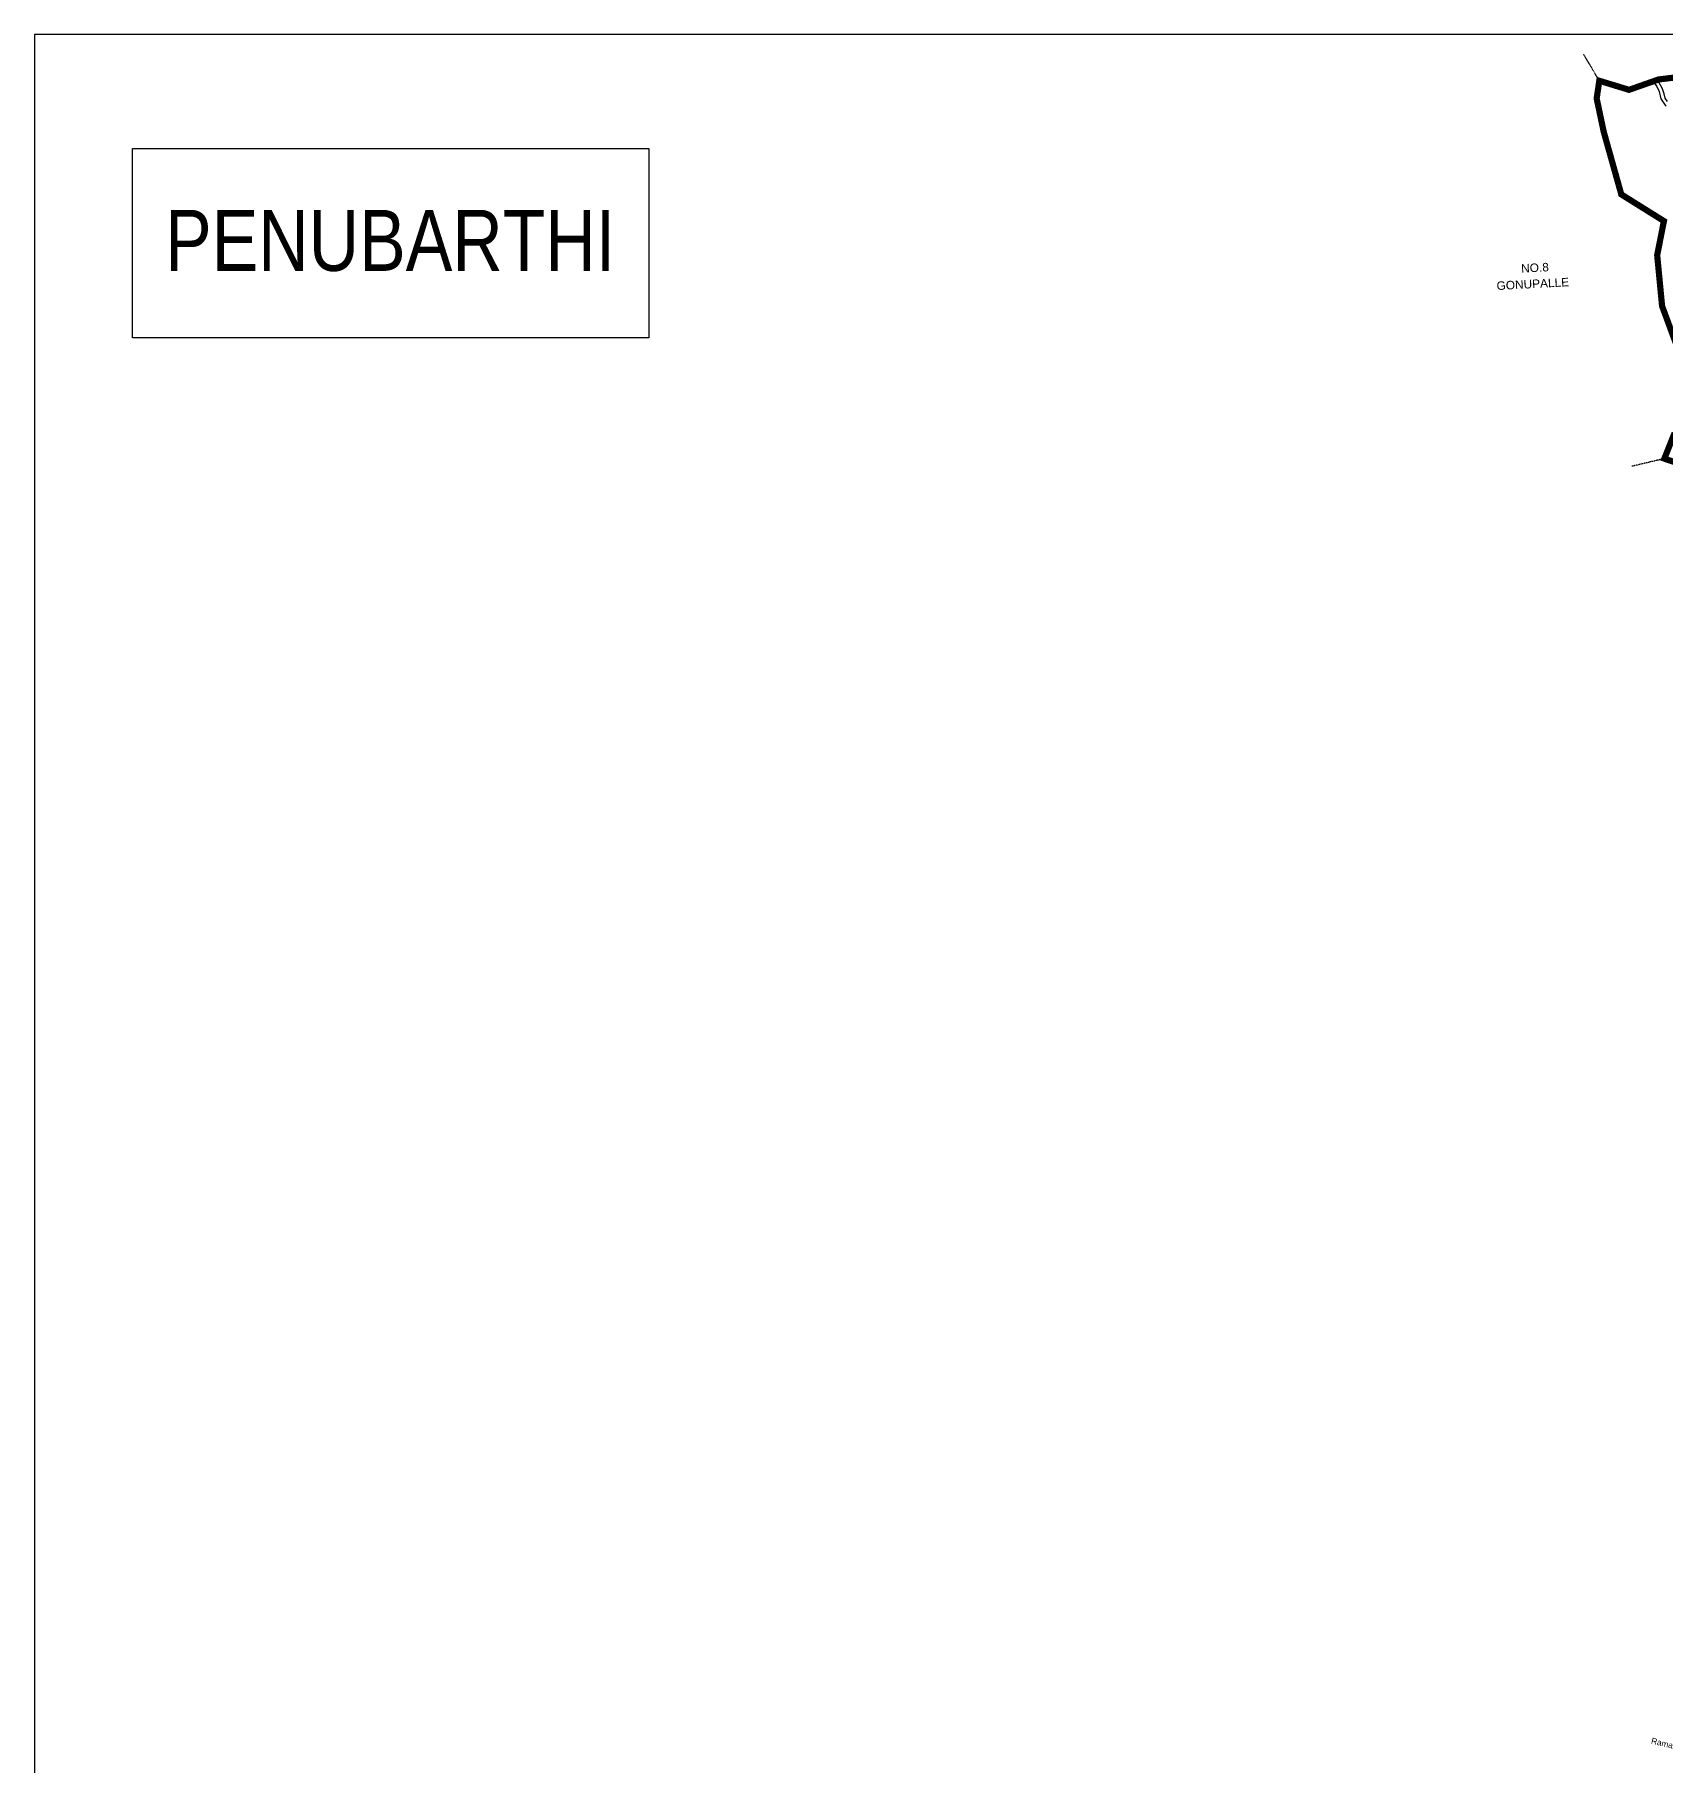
# Model space of a CAD drawing. Header units: inches. Extents: x 333501 to 344855, y 1583704 to 1591724.
# Drawn here: x 333501 to 337324, y 1587666 to 1591724 of the extents above; entities that cross this region are included whole.
import ezdxf

# ---------------------------------------------------------------- set-up
doc = ezdxf.new("R2010")
doc.units = ezdxf.units.IN
doc.header["$MEASUREMENT"] = 0
doc.linetypes.add('ACAD_ISO03W100', pattern=[30, 12, -18])
doc.linetypes.add('BORDER', pattern=[1.75, 0.5, -0.25, 0.5, -0.25, 0, -0.25])
for name, color, linetype in [('C LINE COO', 6, 'Continuous'), ('NALA', 4, 'Continuous'), ('SURVEY_NO', 7, 'Continuous'), ('TITLEBLOCK', 7, 'Continuous')]:
    doc.layers.add(name, color=color, linetype=linetype)
doc.layers.add('VILL_BOUNDARY', color=6, linetype='BORDER', lineweight=30)
doc.styles.add('ARIALN', font='ARIALN.TTF')
doc.styles.get("Standard").update_dxf_attribs({"font": 'arial.ttf'})

msp = doc.modelspace()

# ---------------------------------------------------------------- linework, layer by layer
at = {"layer": 'C LINE COO', "color": 0}
msp.add_lwpolyline([(333500.6, 1583704.1), (344855.3, 1583704.1), (344855.3, 1591724), (333500.6, 1591724), (333500.6, 1583704.1)], dxfattribs=at)
msp.add_lwpolyline([(333729.7, 1591457.1), (334940.5, 1591457.1), (334940.5, 1591013.2), (333729.7, 1591013.2)], close=True, dxfattribs=at)
at = {"layer": 'NALA'}
for points in [[(337294.9, 1591614.3), (337303.5, 1591602), (337309.4, 1591590.4), (337313.6, 1591573.4), (337325.1, 1591556.2)], [(337328.7, 1591567.4), (337323.4, 1591575.1), (337320.7, 1591585), (337317, 1591597.1), (337312.8, 1591605.3), (337305.7, 1591618.1)]]:
    msp.add_lwpolyline(points, dxfattribs=at)
at = {"layer": 'VILL_BOUNDARY'}
for points in [[(337169, 1591615.8), (337132.6, 1591677.4)], [(337321.5, 1590729.8), (337245, 1590711.7)]]:
    msp.add_lwpolyline(points, dxfattribs=at)
at = {"layer": 'VILL_BOUNDARY', "color": 6, "linetype": 'ACAD_ISO03W100', "lineweight": -2, "ltscale": 3, "const_width": 14.5}
for points in [[(337380.2, 1590914.4), (337316.2, 1591087.5), (337304.7, 1591206.9), (337320.5, 1591286.8), (337220.6, 1591349.3), (337179.3, 1591496.4), (337162.8, 1591574.3), (337169, 1591615.8), (337238.7, 1591594.5), (337307.7, 1591618.8), (337376.4, 1591627)], [(337452.7, 1590685.6), (337321.5, 1590729.8), (337345.6, 1590790)]]:
    msp.add_lwpolyline(points, dxfattribs=at)

# ---------------------------------------------------------------- texts
at = {"layer": 'SURVEY_NO'}
for s, height, rotation, p in [('NO.8', 19.92, 3.0716, (336986.3, 1591165.7)), ('GONUPALLE', 19.92, 3.0716, (336928.7, 1591125)), ('Ramakur', 13.94, 346.1255, (337289.5, 1587717.6))]:
    msp.add_text(s, height=height, rotation=rotation, dxfattribs=at).set_placement(p)
at = {"layer": 'TITLEBLOCK', "color": 0, "extrusion": (0.000201441, 0.004807, 0.999988), "style": 'ARIALN'}
msp.add_text('PENUBARTHI', height=143, rotation=359.9999, dxfattribs=at).set_placement((333806.5, 1591151.3, 7715.7))

doc.saveas('drawing.dxf')
